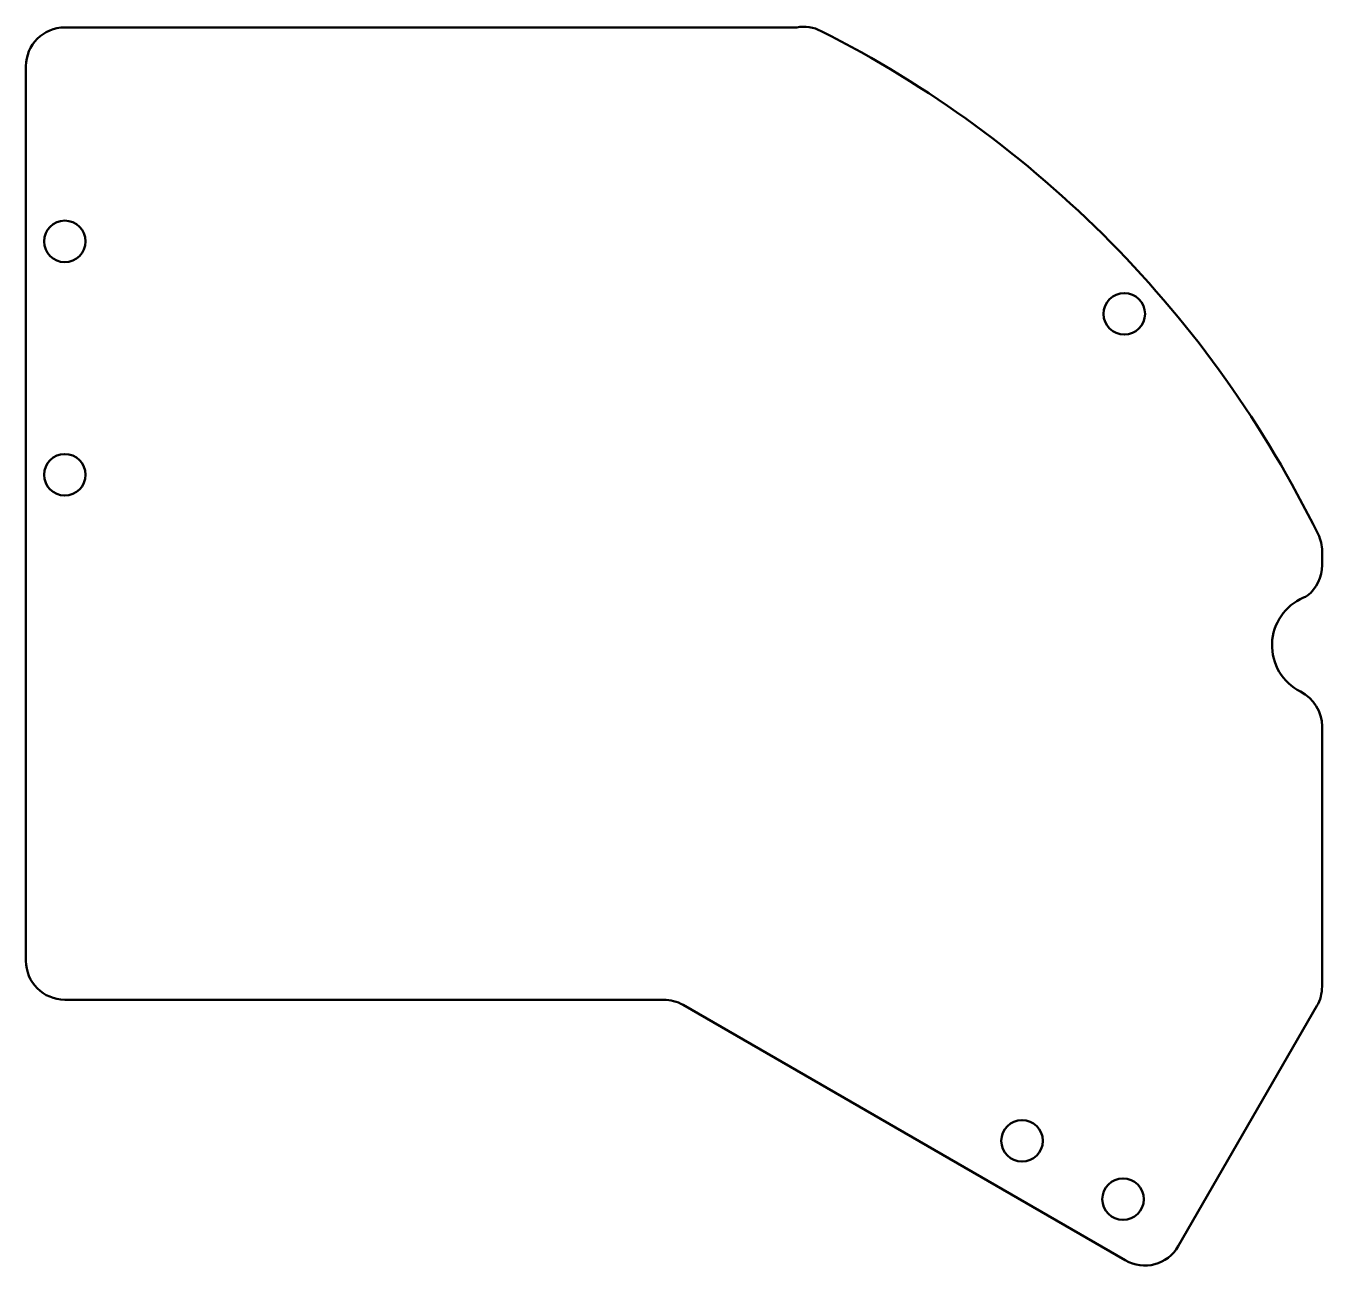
# Model space of a CAD drawing. Header units: millimetres. Extents: x 179 to 279, y 100 to 196.
import ezdxf

# ---------------------------------------------------------------- set-up
doc = ezdxf.new("R2010")
doc.units = ezdxf.units.MM
doc.header["$LTSCALE"] = 0.75
doc.layers.add('Visible', color=7, linetype='Continuous', lineweight=50)

msp = doc.modelspace()

# ---------------------------------------------------------------- linework, layer by layer
at = {"layer": 'Visible', "extrusion": (0, 1, 0)}
for p, q in [((238.0612, 196.066539), (181.582243, 196.066539)), ((178.582243, 193.066539), (178.582243, 124.087265)), ((278.582243, 155.655472), (278.582243, 154.592732)), ((278.582243, 122.104324), (278.582243, 142.159885)), ((181.582243, 121.087265), (227.778395, 121.087265)), ((229.278395, 120.685341), (263.391843, 100.989933)), ((267.489919, 102.088009), (278.180319, 120.604324))]:
    msp.add_line(p, q, dxfattribs=at)
at = {"layer": 'Visible'}
for centre in [(181.582243, 179.566539), (263.323605, 173.975671), (181.582243, 161.566539), (255.432551, 110.204035), (263.22678, 105.704035)]:
    msp.add_circle(centre, 1.6, dxfattribs=at)
at = {"layer": 'Visible', "extrusion": (0, 0, -1)}
for centre, radius, start, end in [((-181.582243, 193.066539), 3, 0, 90), ((-238.582243, 193.112133), 3, 79.998095, 116.859693), ((-201.082243, 119.066539), 86, 116.859693, 153.843117), ((-275.582243, 155.655472), 3, 153.843117, 180), ((-275.582243, 154.592732), 3, 180, 231.445654), ((-278.719325, 148.417578), 4, 296.625347, 66.873878), ((-275.97003, 154.855075), 3, 240.396548, 246.873878), ((-275.582243, 142.159885), 3, 116.625347, 180), ((-181.582243, 124.087265), 3, 270, 0), ((-275.582243, 122.104324), 3, 180, 210), ((-264.891843, 103.588009), 3, 210, 300)]:
    msp.add_arc(centre, radius, start, end, dxfattribs=at)
at = {"layer": 'Visible'}
msp.add_arc((227.778395, 118.087265), 3, 60, 90, dxfattribs=at)

doc.saveas('drawing.dxf')
